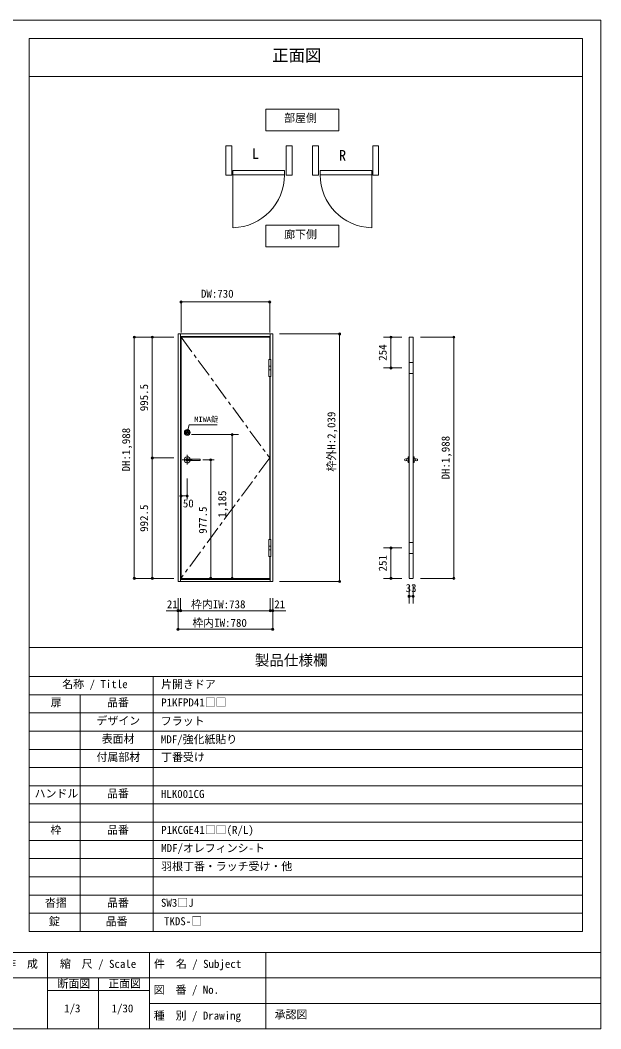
# Model space of a CAD drawing. Units: millimetres on the paper, with parts at other scales. Extents: x -200 to 200, y -138 to 138.
# Drawn here: x 40.5 to 200, y -138.5 to 138.5 of the extents above; entities that cross this region are included whole.
import ezdxf
from ezdxf.enums import TextEntityAlignment as Align

# ---------------------------------------------------------------- set-up
doc = ezdxf.new("R2010")
doc.units = ezdxf.units.MM
doc.header["$PDMODE"] = 32
doc.header["$PDSIZE"] = 0.6
doc.linetypes.add('CHAIN1', pattern=[8, 5, -1, 1, -1])
for name, color, linetype, lineweight in [('1-0_下線', 7, 'Continuous', 20), ('1-1_0', 7, 'Continuous', 20), ('1-2__0-0_', 7, 'Continuous', 20), ('3-0', 7, 'Continuous', 20), ('9-0', 7, 'CHAIN1', 20)]:
    doc.layers.add(name, color=color, linetype=linetype, lineweight=lineweight)
doc.styles.add('ＭＳ ゴシック', font='')
doc.styles.get('ＭＳ ゴシック').set_extended_font_data('MS Gothic')

msp = doc.modelspace()

# ---------------------------------------------------------------- linework, layer by layer
at = {"layer": '1-0_下線'}
msp.add_line((43, -33.75), (195, -33.75), dxfattribs=at)
msp.add_lwpolyline([(43, -33.75), (43, 123), (195, 123), (195, -33.75)], dxfattribs=at)
at = {"layer": '1-1_0'}
for p, q in [((195, 133.5), (43, 133.5)), ((43, -33.75), (43, 133.5)), ((195, -111.75), (195, 133.5)), ((43, 123), (195, 123)), ((43, -111.75), (43, -33.75)), ((43, -33.75), (195, -33.75)), ((43, -41.75), (195, -41.75)), ((77, -111.75), (77, -41.75)), ((43, -46.75), (195, -46.75)), ((57, -111.75), (57, -46.75)), ((43, -51.75), (195, -51.75)), ((43, -56.75), (195, -56.75)), ((43, -61.75), (195, -61.75)), ((43, -66.75), (195, -66.75)), ((43, -71.75), (195, -71.75)), ((43, -76.75), (195, -76.75)), ((43, -81.75), (195, -81.75)), ((43, -86.75), (195, -86.75)), ((43, -91.75), (195, -91.75)), ((43, -96.75), (195, -96.75)), ((43, -101.75), (195, -101.75)), ((43, -106.75), (195, -106.75)), ((43, -111.75), (195, -111.75)), ((200, -117.5), (-200, -117.5)), ((48, -117.5), (48, -138.5)), ((76, -117.5), (76, -138.5)), ((108, -117.5), (108, -138.5)), ((200, -124.5), (-119, -124.5)), ((62, -124.5), (62, -138.5)), ((76, -128), (48, -128)), ((200, -131.5), (76, -131.5))]:
    msp.add_line(p, q, dxfattribs=at)
msp.add_lwpolyline([(-200, -138.5), (200, -138.5), (200, 138.5), (-200, 138.5)], close=True, dxfattribs=at)
at = {"layer": '3-0'}
for p, q in [((98.947, 97.233), (98.947, 81.5)), ((113.087, 97.233), (113.087, 96.033)), ((122.913, 97.233), (122.913, 96.033)), ((137.053, 97.233), (137.053, 81.5)), ((98.947, 96.033), (113.087, 96.033)), ((137.053, 96.033), (122.913, 96.033)), ((108.006, 76.225), (128.006, 76.225)), ((109.873, 52.321), (83.873, 52.321)), ((83.873, 52.321), (83.873, -15.646)), ((84.573, -15.646), (84.573, 52.321)), ((84.573, 51.621), (109.173, 51.621)), ((84.707, 51.454), (84.707, -14.712)), ((84.707, 51.454), (84.707, -14.812)), ((109.04, 51.454), (84.707, 51.454)), ((109.04, 51.454), (109.04, 45.454)), ((109.04, 51.454), (109.04, 45.454)), ((109.173, 52.321), (109.173, 45.454)), ((109.873, 52.321), (109.873, -15.646)), ((140.335, 51.454), (145.335, 51.454)), ((159.606, 51.454), (150.435, 51.454)), ((108.832, 45.354), (108.832, 41.488)), ((108.832, 45.354), (109.382, 45.354)), ((108.832, 40.621), (108.832, 44.488)), ((109.382, 41.488), (109.382, 45.354)), ((109.382, 44.488), (109.382, 40.621)), ((109.382, 43.461), (108.832, 43.461)), ((109.382, 42.515), (108.832, 42.515)), ((140.335, 42.988), (145.335, 42.988)), ((108.832, 40.621), (109.382, 40.621)), ((109.04, 40.621), (109.04, -3.979)), ((109.173, 40.621), (109.173, -3.979)), ((85.926, 25.338), (86.888, 25.338)), ((86.952, 27.375), (86.407, 25.288)), ((86.888, 25.338), (86.888, 25.238)), ((94.601, 27.375), (86.952, 27.375)), ((84.707, 18.558), (84.573, 18.558)), ((84.573, 17.984), (84.707, 17.984)), ((93.745, 17.771), (90.635, 17.771)), ((92.829, -14.812), (92.829, 17.771)), ((86.373, 6.926), (86.373, 12.629)), ((86.373, 7.842), (84.707, 7.842)), ((86.373, 7.842), (84.707, 7.842)), ((108.832, -4.079), (108.832, -7.946)), ((108.832, -4.079), (109.382, -4.079)), ((108.832, -8.812), (108.832, -4.946)), ((109.382, -7.946), (109.382, -4.079)), ((109.382, -4.946), (109.382, -8.812)), ((109.382, -5.973), (108.832, -5.973)), ((109.382, -6.919), (108.832, -6.919)), ((140.335, -6.446), (145.335, -6.446)), ((142.335, -6.446), (142.335, -14.812)), ((108.832, -8.812), (109.382, -8.812)), ((109.04, -8.812), (109.04, -14.812)), ((83.873, -15.646), (84.573, -15.646)), ((109.873, -15.646), (83.873, -15.646)), ((109.173, -15.146), (84.573, -15.146)), ((84.707, -14.812), (109.04, -14.812)), ((140.335, -14.812), (145.335, -14.812)), ((148.435, -14.812), (147.335, -14.812)), ((147.335, -21.712), (147.335, -16.712)), ((148.435, -21.712), (148.435, -16.712)), ((83.873, -20.225), (83.873, -28.761)), ((84.573, -20.225), (84.573, -23.669)), ((109.173, -20.225), (109.173, -23.669)), ((109.873, -20.225), (109.873, -28.761)), ((148.435, -19.712), (147.335, -19.712)), ((113.505, -23.669), (80.598, -23.669)), ((109.873, -28.761), (83.773, -28.761))]:
    msp.add_line(p, q, dxfattribs=at)
at = {"layer": '3-0', "color": 4, "lineweight": 9}
for p, q in [((84.707, 61.12), (109.04, 61.12)), ((84.707, 61.12), (84.707, 52.704)), ((109.04, 61.12), (109.04, 52.704)), ((71.852, 51.454), (82.7, 51.454)), ((71.852, 51.454), (71.852, -14.812)), ((111.698, 52.321), (128.235, 52.321)), ((128.235, 52.321), (128.235, -15.646)), ((142.335, 51.454), (142.335, 42.988)), ((87.607, 24.688), (100.442, 24.688)), ((98.717, -14.812), (98.717, 24.688)), ((76.787, 18.271), (76.787, -14.812)), ((71.852, -14.812), (82.7, -14.812)), ((100.442, -14.812), (95.513, -14.812)), ((111.698, -15.646), (128.235, -15.646))]:
    msp.add_line(p, q, dxfattribs=at)
at = {"layer": '3-0', "color": 4, "linetype": 'CHAIN1', "lineweight": 9}
for p, q in [((85.04, 17.771), (87.707, 17.771)), ((86.373, 19.113), (86.373, 16.438))]:
    msp.add_line(p, q, dxfattribs=at)
at = {"layer": '3-0', "color": 3}
for p, q in [((86.04, 17.654), (86.04, 17.888)), ((86.073, 17.921), (89.907, 17.921)), ((86.073, 17.621), (89.907, 17.621)), ((89.94, 17.654), (89.94, 17.888)), ((147.085, 18.171), (146.574, 18.004)), ((146.574, 17.538), (147.085, 17.371)), ((148.685, 18.171), (149.196, 18.004)), ((149.196, 17.538), (148.685, 17.371))]:
    msp.add_line(p, q, dxfattribs=at)
at = {"layer": '3-0'}
for points in [[(108.006, 114.093), (128.006, 114.093), (128.006, 108.093), (108.006, 108.093)], [(98.638, 95.946), (97.038, 95.946), (97.038, 103.946), (98.638, 103.946)], [(113.578, 95.946), (115.178, 95.946), (115.178, 103.946), (113.578, 103.946)], [(122.422, 95.946), (120.822, 95.946), (120.822, 103.946), (122.422, 103.946)], [(137.362, 95.946), (138.962, 95.946), (138.962, 103.946), (137.362, 103.946)], [(108.006, 76.225), (128.006, 76.225), (128.006, 82.225), (108.006, 82.225)], [(147.335, 44.488), (148.435, 44.488), (148.435, 41.488), (147.335, 41.488)], [(148.435, -7.946), (147.335, -7.946), (147.335, -4.946), (148.435, -4.946)]]:
    msp.add_lwpolyline(points, close=True, dxfattribs=at)
for points in [[(113.087, 97.233), (98.947, 97.233), (98.947, 96.033)], [(122.913, 97.233), (137.053, 97.233), (137.053, 96.033)], [(128.006, 82.225), (108.006, 82.225), (108.006, 76.225)], [(147.335, -14.712), (147.335, 51.454), (148.435, 51.454), (148.435, -14.712)], [(159.606, 51.454), (159.606, -14.812), (150.435, -14.812)], [(85.926, 25.338), (85.926, 25.238), (86.888, 25.238)], [(84.573, 17.971), (84.707, 17.971), (84.707, 18.571), (84.573, 18.571)], [(109.173, -8.812), (109.173, -15.646), (109.873, -15.646)]]:
    msp.add_lwpolyline(points, dxfattribs=at)
at = {"layer": '3-0', "color": 4, "lineweight": 9}
msp.add_lwpolyline([(76.787, 51.454), (76.787, 18.271), (82.7, 18.271)], dxfattribs=at)
at = {"layer": '3-0', "color": 3}
for points in [[(147.335, 18.554), (147.085, 18.554), (147.085, 16.988), (147.335, 16.988)], [(148.435, 18.554), (148.685, 18.554), (148.685, 16.988), (148.435, 16.988)]]:
    msp.add_lwpolyline(points, dxfattribs=at)
at = {"layer": '3-0'}
for radius in [0.8, 0.567]:
    msp.add_circle((86.407, 25.288), radius, dxfattribs=at)
at = {"layer": '3-0', "color": 3}
for centre in [(146.385, 17.771), (149.385, 17.771)]:
    msp.add_circle(centre, 0.3, dxfattribs=at)
at = {"layer": '3-0'}
for centre, radius, start, end in [((98.638, 95.946), 14.449, 271.37699, 0.34565), ((137.362, 95.946), 14.449, 179.65435, 268.62301), ((86.407, 25.288), 0.352, 8.15761, 171.84239), ((86.407, 25.288), 0.352, 188.15761, 351.84239)]:
    msp.add_arc(centre, radius, start, end, dxfattribs=at)
at = {"layer": '3-0', "color": 3}
for centre, radius, start, end in [((86.373, 17.771), 0.833, 10.36976, 349.63024), ((86.073, 17.888), 0.0333, 90, 180), ((86.073, 17.654), 0.0333, 180, 270), ((86.373, 17.771), 0.333, 26.74368, 153.25632), ((86.373, 17.771), 0.333, 206.74368, 333.25632), ((89.907, 17.888), 0.0333, 0, 90), ((89.907, 17.654), 0.0333, 270, 0)]:
    msp.add_arc(centre, radius, start, end, dxfattribs=at)
at = {"layer": '3-0', "color": 4}
for p in [(84.707, 61.12), (109.04, 61.12), (71.852, 51.454), (76.787, 51.454), (128.235, 52.321), (142.335, 51.454), (142.335, 42.988), (98.717, 24.688), (76.787, 18.271), (71.852, -14.812), (76.787, -14.812), (98.717, -14.812), (128.235, -15.646)]:
    msp.add_point(p, dxfattribs=at)
at = {"layer": '3-0'}
for p in [(159.606, 51.454), (92.829, 17.771), (84.707, 7.842), (86.373, 7.842), (142.335, -6.446), (92.829, -14.812), (142.335, -14.812), (159.606, -14.812), (147.335, -19.712), (148.435, -19.712), (83.873, -23.669), (84.573, -23.669), (109.173, -23.669), (109.873, -23.669), (83.873, -28.761), (109.873, -28.761)]:
    msp.add_point(p, dxfattribs=at)
at = {"layer": '9-0'}
msp.add_lwpolyline([(84.707, 51.454), (109.04, 18.271), (84.707, -14.712)], dxfattribs=at)

# ---------------------------------------------------------------- texts
at = {"layer": '1-1_0', "style": 'ＭＳ ゴシック'}
for s, height, p in [('正面図', 3.299, (109.724, 126.198)), ('製品仕様欄', 2.933, (104.94, -39.607)), ('片開きドア', 2.199, (79.233, -45.636)), ('P1KFPD41□□', 2.199, (79.233, -50.636)), ('フラット', 2.199, (79.15, -55.75)), ('MDF/強化紙貼り', 2.199, (79.15, -60.75)), ('丁番受け', 2.199, (79.233, -65.636)), ('HLK001CG', 2.199, (79.15, -75.75)), ('P1KCGE41□□(R/L)', 2.199, (79.233, -85.636)), ('MDF/オレフィンシ-ト', 2.199, (79.233, -90.636)), ('羽根丁番・ラッチ受け・他', 2.199, (79.233, -95.636)), ('沓摺', 2.199, (47.317, -105.636)), ('品番', 2.199, (64.367, -105.636)), ('SW3□J ', 2.199, (79.166, -105.636)), ('錠', 2.199, (48.394, -110.757)), ('品番', 2.199, (64, -110.75)), ('TKDS-□', 2.199, (80, -110.71)), ('作\u3000成', 2.199, (36.367, -122.421)), ('縮\u3000尺 / Scale', 2.199, (51.418, -122.421)), ('件\u3000名 / Subject', 2.199, (77.261, -122.424)), ('断面図', 2.199, (50.753, -127.849)), ('正面図', 2.199, (64.712, -127.818)), ('図\u3000番 / No.', 2.199, (77.177, -129.535)), ('1/3', 2.199, (52.572, -134.645)), ('1/30', 2.199, (65.601, -134.645)), ('種\u3000別 / Drawing', 2.199, (77.194, -136.629)), ('承認図', 2.199, (110.403, -136.31))]:
    msp.add_text(s, height=height, dxfattribs=at).set_placement(p, align=Align.BOTTOM_LEFT)
at = {"layer": '1-2__0-0_', "style": 'ＭＳ ゴシック'}
for s, p in [('名称 / Title', (52.064, -45.606)), ('扉', (48.883, -50.636)), ('品番', (64.367, -50.636)), ('デザイン', (61.467, -55.636)), ('表面材', (62.917, -60.636)), ('付属部材', (61.467, -65.636)), ('ハンドル', (44.467, -75.636)), ('品番', (64.367, -75.636)), ('枠', (48.817, -85.636)), ('品番', (64.367, -85.636))]:
    msp.add_text(s, height=2.199, dxfattribs=at).set_placement(p, align=Align.BOTTOM_LEFT)
at = {"layer": '3-0', "style": 'ＭＳ ゴシック'}
for s, height, p in [('部屋側', 2.199, (113.011, 109.891)), ('L', 2.933, (104.127, 99.527)), ('R', 2.933, (128.042, 99.029)), ('廊下側', 2.199, (113.022, 77.935)), ('DW:730', 2.199, (90.155, 61.62)), ('MIWA錠', 1.466, (88.33, 27.721)), ('50', 2.199, (85.185, 4.034)), ('33', 2.199, (146.385, -19.212)), ('21', 2.199, (80.797, -23.669)), ('枠内IW:738', 2.199, (87.416, -23.669)), ('21', 2.199, (110.31, -23.669)), ('枠内IW:780', 2.199, (87.797, -28.761))]:
    msp.add_text(s, height=height, dxfattribs=at).set_placement(p, align=Align.BOTTOM_LEFT)
for s, p in [('254', (141.835, 44.971)), ('995.5', (76.287, 31.113)), ('枠外H:2,039', (127.735, 14.521)), ('DH:1,988', (71.352, 14.571)), ('DH:1,988', (159.106, 12.371)), ('1,185', (97.748, 1.865)), ('992.5', (76.287, -2.021)), ('977.5', (92.432, -2.541)), ('251', (141.835, -12.879))]:
    msp.add_text(s, height=2.199, rotation=90, dxfattribs=at).set_placement(p, align=Align.BOTTOM_LEFT)

doc.saveas('drawing.dxf')
